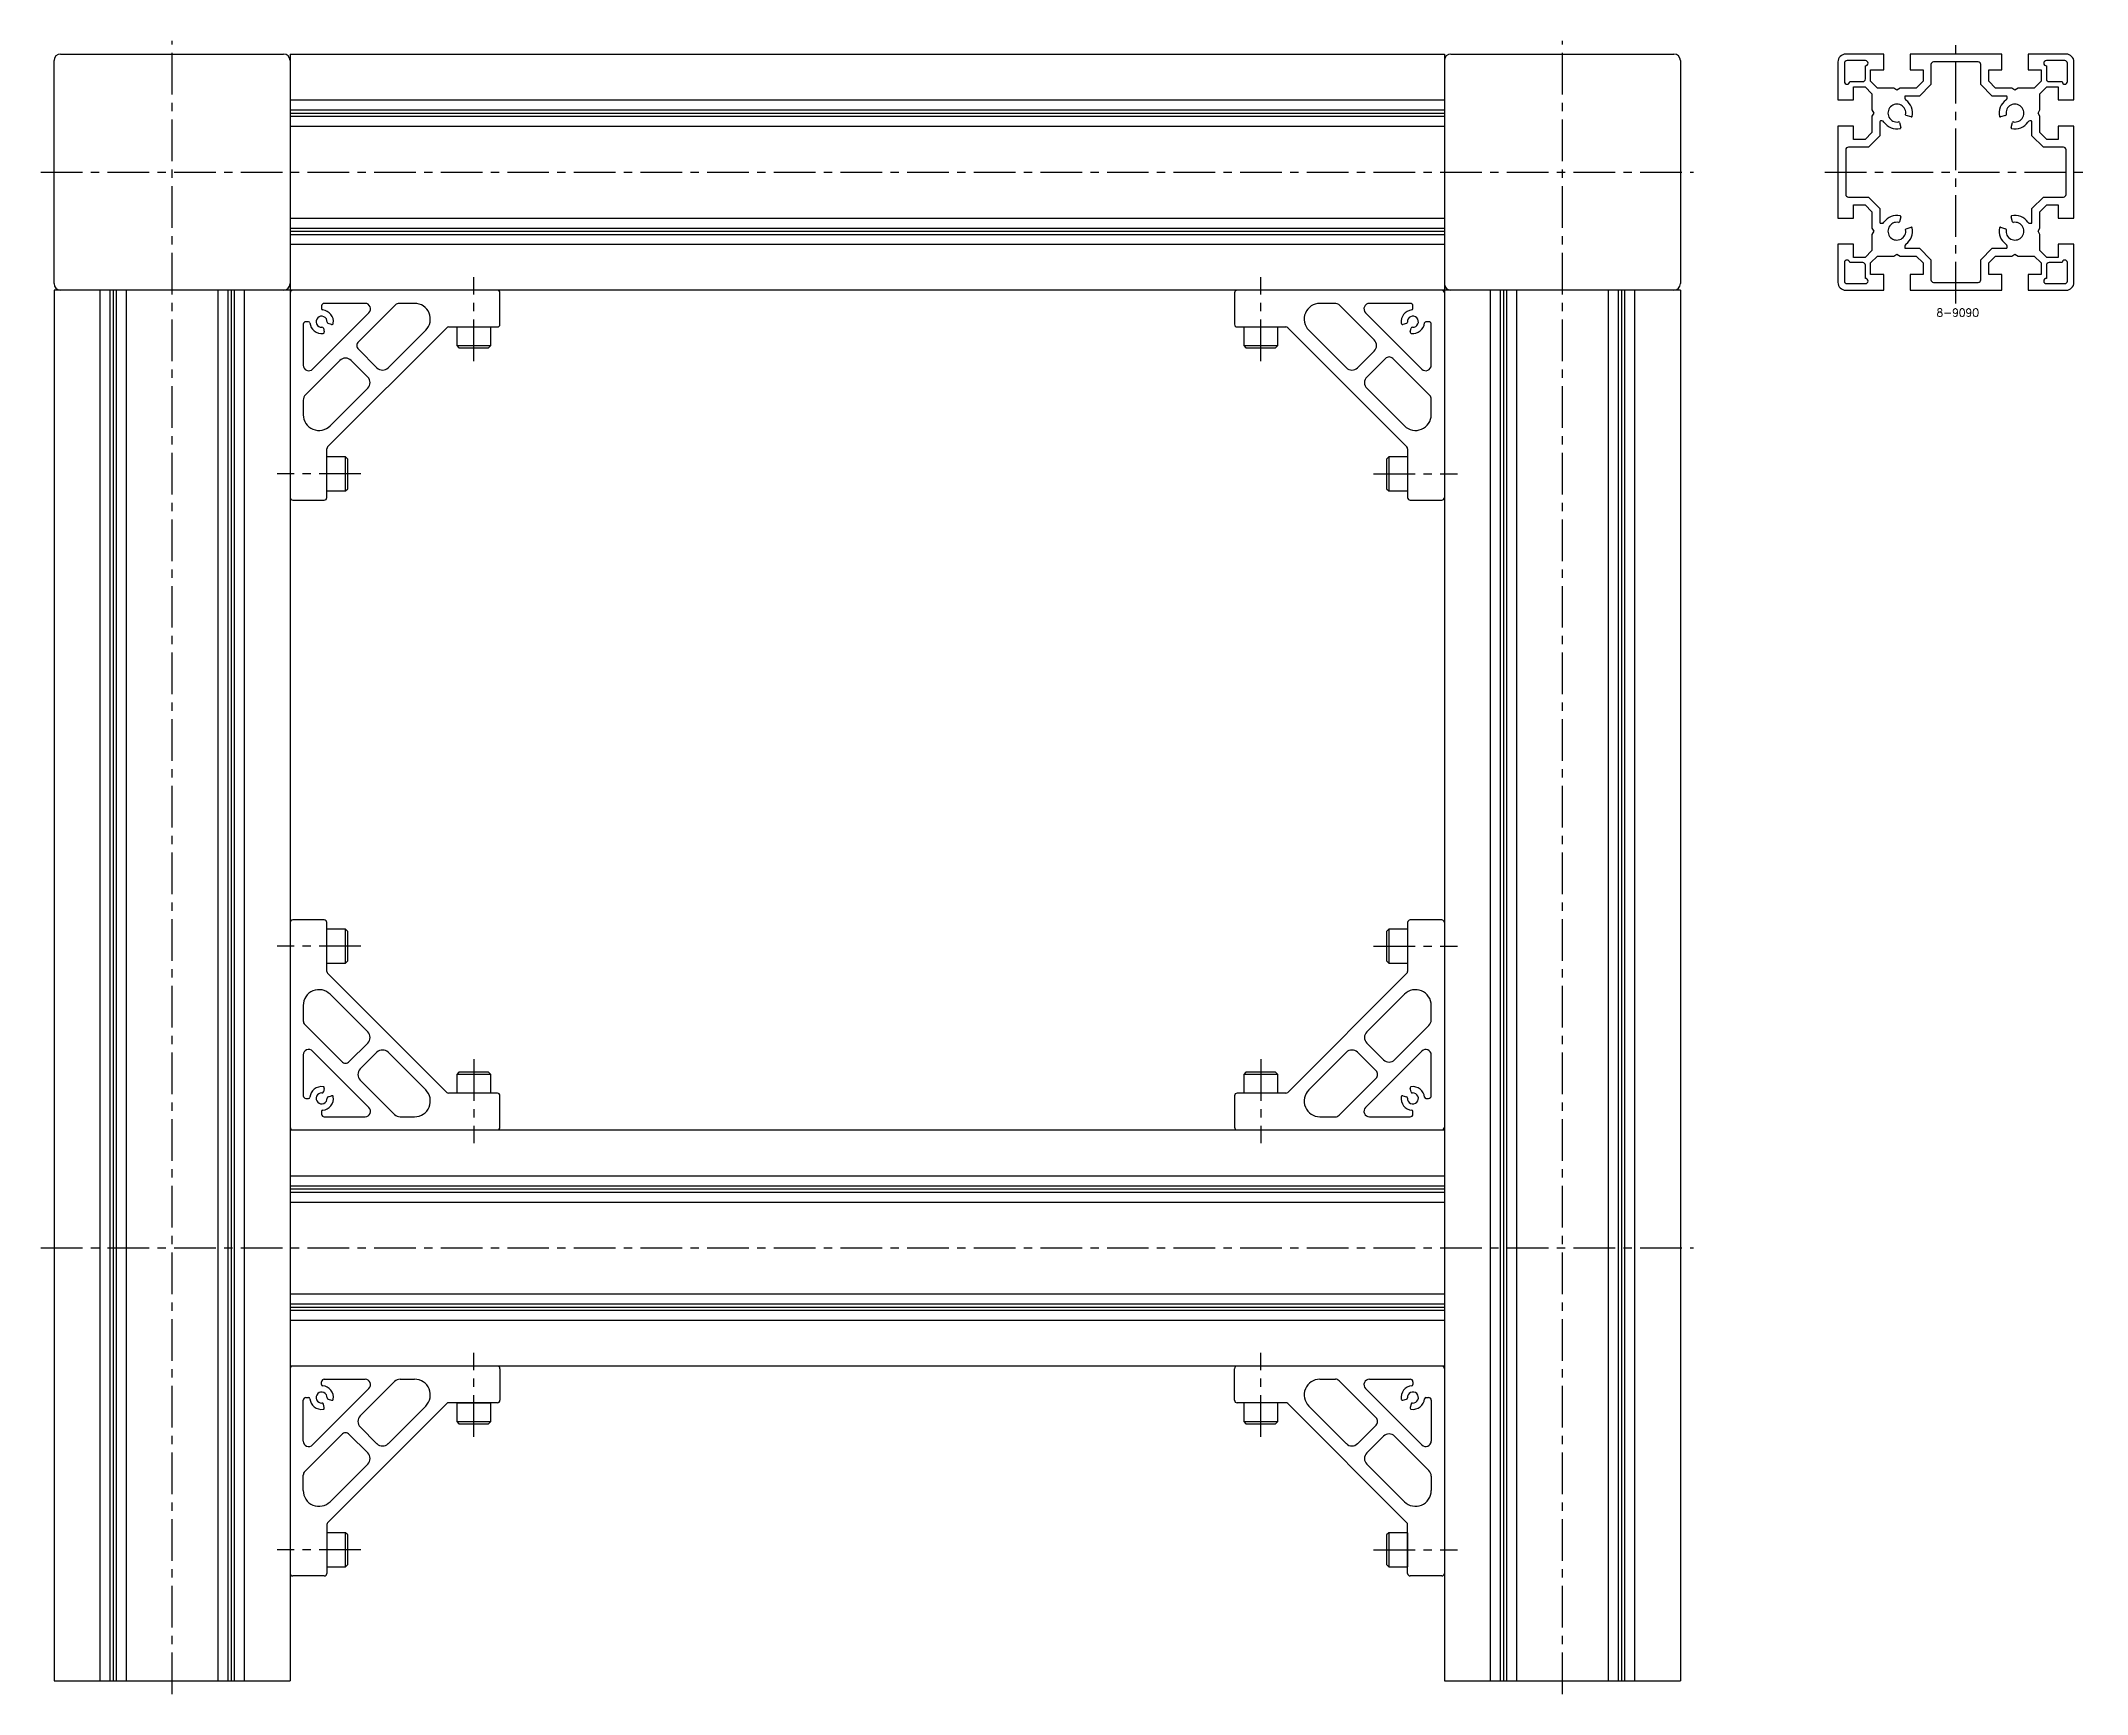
# Model space of a CAD drawing. Extents: x -5 to 1461, y -8 to 1315.
# Drawn here: x 681 to 1461, y 5 to 635 of the extents above; entities that cross this region are included whole.
import ezdxf

# ---------------------------------------------------------------- set-up
doc = ezdxf.new("R2010")
doc.units = 0
doc.header["$LTSCALE"] = 0.5
doc.linetypes.add('CENTER', pattern=[50.8, 31.75, -6.35, 6.35, -6.35])
for name, color, linetype in [('MSM_CENTER', 1, 'CENTER'), ('MSM_CONTINUOUS', 7, 'CONTINUOUS'), ('MSM_PART_NUMBER', 7, 'CONTINUOUS')]:
    doc.layers.add(name, color=color, linetype=linetype)
doc.styles.get("Standard").update_dxf_attribs({"font": 'txt.shx', "height": 3, "bigfont": 'bigfont.shx'})

# ---------------------------------------------------------------- blocks, each defined once
blk = doc.blocks.new('*U10')
at = {"layer": 'MSM_PART_NUMBER'}
blk.add_text('8-9090', height=3, dxfattribs=at).set_placement((1403.62, 529.97))

msp = doc.modelspace()

# ---------------------------------------------------------------- linework, layer by layer
at = {"layer": 'MSM_CENTER'}
for p, q in [((731, 5), (731, 635)), ((1261, 5), (1261, 635)), ((1411, 535), (1411, 635)), ((681, 585), (1311, 585)), ((1361, 585), (1461, 585)), ((846, 513), (846, 545)), ((1146, 513), (1146, 545)), ((803, 470), (771, 470)), ((1189, 470), (1221, 470)), ((803, 290), (771, 290)), ((1189, 290), (1221, 290)), ((846, 247), (846, 215)), ((1146, 247), (1146, 215)), ((681, 175), (1311, 175)), ((846, 103), (846, 135)), ((1146, 103), (1146, 135)), ((803, 60), (771, 60)), ((1189, 60), (1221, 60))]:
    msp.add_line(p, q, dxfattribs=at)
at = {"layer": 'MSM_CONTINUOUS'}
for p, q in [((686, 542.5), (686, 627.5)), ((688.5, 630), (773.5, 630)), ((776, 630), (776, 10)), ((776, 630), (1216, 630)), ((1216, 630), (1216, 10)), ((1218.5, 630), (1303.5, 630)), ((1306, 627.5), (1306, 542.5)), ((1366, 627), (1366, 612.5)), ((1368.5, 626.5), (1368.5, 619.5)), ((1383.5, 630), (1369, 630)), ((1376.5, 627.5), (1369.5, 627.5)), ((1376.5, 620.5), (1376.5, 625.5)), ((1378.5, 619.62), (1378.5, 624)), ((1378.5, 624), (1383.5, 624)), ((1383.5, 624), (1383.5, 630)), ((1428.5, 630), (1393.5, 630)), ((1393.5, 630), (1393.5, 624)), ((1393.5, 624), (1398.5, 624)), ((1398.5, 624), (1398.5, 619.62)), ((1401.5, 626), (1401.5, 618.38)), ((1419.5, 627), (1402.5, 627)), ((1420.5, 618.38), (1420.5, 626)), ((1423.5, 619.62), (1423.5, 624)), ((1423.5, 624), (1428.5, 624)), ((1428.5, 624), (1428.5, 630)), ((1453, 630), (1438.5, 630)), ((1438.5, 630), (1438.5, 624)), ((1438.5, 624), (1443.5, 624)), ((1443.5, 624), (1443.5, 619.62)), ((1452.5, 627.5), (1445.5, 627.5)), ((1445.5, 625.5), (1445.5, 620.5)), ((1453.5, 619.5), (1453.5, 626.5)), ((1456, 612.5), (1456, 627)), ((1370.5, 619.5), (1375.5, 619.5)), ((1372, 612.5), (1372, 617.5)), ((1372, 617.5), (1376.38, 617.5)), ((1376.38, 617.5), (1379, 614.88)), ((1381.12, 617), (1378.5, 619.62)), ((1387.29, 617), (1381.12, 617)), ((1388.5, 616.3), (1387.29, 617)), ((1389.71, 617), (1388.5, 616.3)), ((1395.88, 617), (1389.71, 617)), ((1398.5, 619.62), (1395.88, 617)), ((1401.5, 618.38), (1397.12, 614)), ((1424.88, 614), (1420.5, 618.38)), ((1426.12, 617), (1423.5, 619.62)), ((1432.29, 617), (1426.12, 617)), ((1433.5, 616.3), (1432.29, 617)), ((1434.71, 617), (1433.5, 616.3)), ((1440.88, 617), (1434.71, 617)), ((1443.5, 619.62), (1440.88, 617)), ((1443, 614.88), (1445.62, 617.5)), ((1445.62, 617.5), (1450, 617.5)), ((1446.5, 619.5), (1451.5, 619.5)), ((1450, 617.5), (1450, 612.5)), ((776, 612.5), (1216, 612.5)), ((776, 608.71), (1216, 608.71)), ((1366, 612.5), (1372, 612.5)), ((1379, 614.88), (1379, 608.71)), ((1379, 608.71), (1379.7, 607.5)), ((1391.5, 613.7), (1391.5, 613.24)), ((1397.12, 614), (1391.8, 614)), ((1430.2, 614), (1424.88, 614)), ((1430.5, 613.24), (1430.5, 613.7)), ((1442.3, 607.5), (1443, 608.71)), ((1443, 608.71), (1443, 614.88)), ((1450, 612.5), (1456, 612.5)), ((776, 607.5), (1216, 607.5)), ((776, 606.29), (1216, 606.29)), ((776, 602.5), (1216, 602.5)), ((1372, 602.5), (1366, 602.5)), ((1366, 602.5), (1366, 567.5)), ((1372, 597.5), (1372, 602.5)), ((1379.7, 607.5), (1379, 606.29)), ((1379, 606.29), (1379, 600.12)), ((1382, 604.2), (1382, 598.88)), ((1382.76, 604.5), (1382.3, 604.5)), ((1389.45, 603.94), (1389.97, 602)), ((1394, 606.03), (1392.06, 606.55)), ((1429.94, 606.55), (1428, 606.03)), ((1432.03, 602), (1432.55, 603.94)), ((1439.7, 604.5), (1439.24, 604.5)), ((1440, 598.88), (1440, 604.2)), ((1443, 606.29), (1442.3, 607.5)), ((1443, 600.12), (1443, 606.29)), ((1456, 602.5), (1450, 602.5)), ((1450, 602.5), (1450, 597.5)), ((1456, 567.5), (1456, 602.5)), ((1369, 593.5), (1369, 576.5)), ((1377.62, 594.5), (1370, 594.5)), ((1376.38, 597.5), (1372, 597.5)), ((1379, 600.12), (1376.38, 597.5)), ((1382, 598.88), (1377.62, 594.5)), ((1444.38, 594.5), (1440, 598.88)), ((1445.62, 597.5), (1443, 600.12)), ((1452, 594.5), (1444.38, 594.5)), ((1450, 597.5), (1445.62, 597.5)), ((1453, 576.5), (1453, 593.5)), ((1370, 575.5), (1377.62, 575.5)), ((1372, 567.5), (1372, 572.5)), ((1372, 572.5), (1376.38, 572.5)), ((1376.38, 572.5), (1379, 569.88)), ((1377.62, 575.5), (1382, 571.12)), ((1379, 569.88), (1379, 563.71)), ((1382, 571.12), (1382, 565.8)), ((1440, 571.12), (1444.38, 575.5)), ((1440, 565.8), (1440, 571.12)), ((1443, 569.88), (1445.62, 572.5)), ((1443, 563.71), (1443, 569.88)), ((1444.38, 575.5), (1452, 575.5)), ((1445.62, 572.5), (1450, 572.5)), ((1450, 572.5), (1450, 567.5)), ((776, 567.5), (1216, 567.5)), ((776, 563.71), (1216, 563.71)), ((776, 562.5), (1216, 562.5)), ((1366, 567.5), (1372, 567.5)), ((1379, 563.71), (1379.7, 562.5)), ((1379.7, 562.5), (1379, 561.29)), ((1382.3, 565.5), (1382.76, 565.5)), ((1389.97, 568), (1389.45, 566.06)), ((1392.06, 563.45), (1394, 563.97)), ((1428, 563.97), (1429.94, 563.45)), ((1432.55, 566.06), (1432.03, 568)), ((1439.24, 565.5), (1439.7, 565.5)), ((1442.3, 562.5), (1443, 563.71)), ((1443, 561.29), (1442.3, 562.5)), ((1450, 567.5), (1456, 567.5)), ((776, 561.29), (1216, 561.29)), ((776, 557.5), (1216, 557.5)), ((1372, 557.5), (1366, 557.5)), ((1366, 557.5), (1366, 543)), ((1372, 552.5), (1372, 557.5)), ((1379, 555.12), (1376.38, 552.5)), ((1379, 561.29), (1379, 555.12)), ((1391.5, 556.76), (1391.5, 556.3)), ((1391.8, 556), (1397.12, 556)), ((1397.12, 556), (1401.5, 551.62)), ((1420.5, 551.62), (1424.88, 556)), ((1424.88, 556), (1430.2, 556)), ((1430.5, 556.3), (1430.5, 556.76)), ((1443, 555.12), (1443, 561.29)), ((1445.62, 552.5), (1443, 555.12)), ((1456, 557.5), (1450, 557.5)), ((1450, 557.5), (1450, 552.5)), ((1456, 543), (1456, 557.5)), ((1368.5, 550.5), (1368.5, 543.5)), ((1375.5, 550.5), (1370.5, 550.5)), ((1376.38, 552.5), (1372, 552.5)), ((1376.5, 544.5), (1376.5, 549.5)), ((1378.5, 550.38), (1381.12, 553)), ((1378.5, 546), (1378.5, 550.38)), ((1383.5, 546), (1378.5, 546)), ((1381.12, 553), (1387.29, 553)), ((1383.5, 540), (1383.5, 546)), ((1387.29, 553), (1388.5, 553.7)), ((1388.5, 553.7), (1389.71, 553)), ((1389.71, 553), (1395.88, 553)), ((1398.5, 546), (1393.5, 546)), ((1393.5, 546), (1393.5, 540)), ((1395.88, 553), (1398.5, 550.38)), ((1398.5, 550.38), (1398.5, 546)), ((1401.5, 551.62), (1401.5, 544)), ((1420.5, 544), (1420.5, 551.62)), ((1423.5, 550.38), (1426.12, 553)), ((1423.5, 546), (1423.5, 550.38)), ((1428.5, 546), (1423.5, 546)), ((1426.12, 553), (1432.29, 553)), ((1428.5, 540), (1428.5, 546)), ((1432.29, 553), (1433.5, 553.7)), ((1433.5, 553.7), (1434.71, 553)), ((1434.71, 553), (1440.88, 553)), ((1438.5, 546), (1438.5, 540)), ((1443.5, 546), (1438.5, 546)), ((1440.88, 553), (1443.5, 550.38)), ((1443.5, 550.38), (1443.5, 546)), ((1445.5, 549.5), (1445.5, 544.5)), ((1450, 552.5), (1445.62, 552.5)), ((1451.5, 550.5), (1446.5, 550.5)), ((1453.5, 543.5), (1453.5, 550.5)), ((1306, 540), (686, 540)), ((686, 540), (686, 10)), ((703.5, 540), (703.5, 10)), ((707.29, 540), (707.29, 10)), ((708.5, 540), (708.5, 10)), ((709.71, 540), (709.71, 10)), ((713.5, 540), (713.5, 10)), ((748.5, 540), (748.5, 10)), ((752.29, 540), (752.29, 10)), ((753.5, 540), (753.5, 10)), ((754.71, 540), (754.71, 10)), ((758.5, 540), (758.5, 10)), ((856, 527), (856, 539)), ((1136, 539), (1136, 527)), ((1233.5, 540), (1233.5, 10)), ((1237.29, 540), (1237.29, 10)), ((1238.5, 540), (1238.5, 10)), ((1239.71, 540), (1239.71, 10)), ((1243.5, 540), (1243.5, 10)), ((1278.5, 540), (1278.5, 10)), ((1282.29, 540), (1282.29, 10)), ((1283.5, 540), (1283.5, 10)), ((1284.71, 540), (1284.71, 10)), ((1288.5, 540), (1288.5, 10)), ((1306, 540), (1306, 10)), ((1369, 540), (1383.5, 540)), ((1369.5, 542.5), (1376.5, 542.5)), ((1393.5, 540), (1428.5, 540)), ((1402.5, 543), (1419.5, 543)), ((1438.5, 540), (1453, 540)), ((1445.5, 542.5), (1452.5, 542.5)), ((784.58, 509.94), (806.06, 531.42)), ((788, 534), (788, 532.97)), ((804.57, 535), (789, 535)), ((816.13, 534.41), (802.04, 520.32)), ((823.44, 535), (817.54, 535)), ((1174.04, 535), (1168.56, 535)), ((1189.25, 521.03), (1176.16, 534.12)), ((1185.94, 531.42), (1207.42, 509.94)), ((1203, 535), (1187.43, 535)), ((1204, 532.97), (1204, 534)), ((781, 527), (781, 511.43)), ((783.03, 528), (782, 528)), ((788.66, 525.54), (789.03, 524.17)), ((790.29, 480.29), (835.71, 525.71)), ((791.83, 526.97), (790.46, 527.34)), ((813.35, 510.42), (827.69, 524.76)), ((836.41, 526), (855, 526)), ((839.5, 526), (839.5, 518.87)), ((852.5, 518.87), (852.5, 526)), ((1137, 526), (1155.59, 526)), ((1139.5, 526), (1152.5, 526)), ((1139.5, 526), (1139.5, 518.87)), ((1152.5, 518.87), (1152.5, 526)), ((1156.29, 525.71), (1201.71, 480.29)), ((1164.31, 524.76), (1178.65, 510.42)), ((1201.54, 527.34), (1200.17, 526.97)), ((1202.97, 524.17), (1203.34, 525.54)), ((1210, 528), (1208.97, 528)), ((1211, 511.43), (1211, 527)), ((802.04, 517.5), (809.11, 510.42)), ((839.5, 518.87), (840.37, 518)), ((839.5, 518.87), (852.5, 518.87)), ((840.37, 518), (851.63, 518)), ((851.63, 518), (852.5, 518.87)), ((1139.5, 518.87), (1140.37, 518)), ((1139.5, 518.87), (1152.5, 518.87)), ((1140.37, 518), (1151.63, 518)), ((1151.63, 518), (1152.5, 518.87)), ((1182.89, 510.42), (1189.25, 516.79)), ((794.97, 513.25), (781.88, 500.16)), ((805.58, 506.89), (799.21, 513.25)), ((1193.5, 513.96), (1186.42, 506.89)), ((1210.41, 499.87), (1196.32, 513.96)), ((791.24, 488.31), (805.58, 502.65)), ((1186.42, 502.65), (1200.76, 488.31)), ((781, 498.04), (781, 492.56)), ((1211, 492.56), (1211, 498.46)), ((790, 461), (790, 479.59)), ((790, 463.5), (790, 476.5)), ((797.13, 476.5), (790, 476.5)), ((798, 475.63), (797.13, 476.5)), ((797.13, 463.5), (797.13, 476.5)), ((1194.87, 476.5), (1194, 475.63)), ((1194.87, 476.5), (1194.87, 463.5)), ((1202, 476.5), (1194.87, 476.5)), ((1202, 479.59), (1202, 461)), ((798, 464.37), (798, 475.63)), ((1194, 475.63), (1194, 464.37)), ((790, 463.5), (797.13, 463.5)), ((797.13, 463.5), (798, 464.37)), ((1194, 464.37), (1194.87, 463.5)), ((1194.87, 463.5), (1202, 463.5)), ((777, 460), (789, 460)), ((1203, 460), (1215, 460)), ((789, 300), (777, 300)), ((790, 280.41), (790, 299)), ((797.13, 296.5), (790, 296.5)), ((798, 295.63), (797.13, 296.5)), ((797.13, 283.5), (797.13, 296.5)), ((1194.87, 296.5), (1194, 295.63)), ((1194.87, 296.5), (1194.87, 283.5)), ((1202, 296.5), (1194.87, 296.5)), ((1202, 299), (1202, 280.41)), ((1202, 296.5), (1202, 283.5)), ((1215, 300), (1203, 300)), ((798, 284.37), (798, 295.63)), ((1194, 295.63), (1194, 284.37)), ((790, 283.5), (797.13, 283.5)), ((797.13, 283.5), (798, 284.37)), ((1194, 284.37), (1194.87, 283.5)), ((1194.87, 283.5), (1202, 283.5)), ((835.71, 234.29), (790.29, 279.71)), ((1201.71, 279.71), (1156.29, 234.29)), ((781, 267.44), (781, 261.54)), ((805.58, 257.35), (791.24, 271.69)), ((1200.76, 271.69), (1186.42, 257.35)), ((1211, 261.96), (1211, 267.44)), ((781.59, 260.13), (795.68, 246.04)), ((1197.03, 246.75), (1210.12, 259.84)), ((806.06, 228.58), (784.58, 250.06)), ((798.5, 246.04), (805.58, 253.11)), ((1207.42, 250.06), (1185.94, 228.58)), ((1186.42, 253.11), (1192.79, 246.75)), ((781, 248.57), (781, 233)), ((809.11, 249.58), (802.75, 243.21)), ((827.69, 235.24), (813.35, 249.58)), ((840.37, 242), (839.5, 241.13)), ((851.63, 242), (840.37, 242)), ((852.5, 241.13), (851.63, 242)), ((1140.37, 242), (1139.5, 241.13)), ((1151.63, 242), (1140.37, 242)), ((1152.5, 241.13), (1151.63, 242)), ((1178.65, 249.58), (1164.31, 235.24)), ((1189.96, 242.5), (1182.89, 249.58)), ((1211, 233), (1211, 248.57)), ((789.03, 235.83), (788.66, 234.46)), ((802.75, 238.97), (815.84, 225.88)), ((852.5, 241.13), (839.5, 241.13)), ((839.5, 241.13), (839.5, 234)), ((852.5, 234), (839.5, 234)), ((852.5, 234), (852.5, 241.13)), ((1155.59, 234), (1137, 234)), ((1152.5, 241.13), (1139.5, 241.13)), ((1139.5, 241.13), (1139.5, 234)), ((1152.5, 234), (1152.5, 241.13)), ((1175.87, 225.59), (1189.96, 239.68)), ((1203.34, 234.46), (1202.97, 235.83)), ((782, 232), (783.03, 232)), ((788, 227.03), (788, 226)), ((790.46, 232.66), (791.83, 233.03)), ((855, 234), (836.41, 234)), ((856, 221), (856, 233)), ((1136, 233), (1136, 221)), ((1200.17, 233.03), (1201.54, 232.66)), ((1204, 226), (1204, 227.03)), ((1208.97, 232), (1210, 232)), ((776, 220), (1216, 220)), ((789, 225), (804.57, 225)), ((817.96, 225), (823.44, 225)), ((1168.56, 225), (1174.46, 225)), ((1187.43, 225), (1203, 225)), ((776, 202.5), (1216, 202.5)), ((776, 198.71), (1216, 198.71)), ((776, 197.5), (1216, 197.5)), ((776, 196.29), (1216, 196.29)), ((776, 192.5), (1216, 192.5)), ((776, 157.5), (1216, 157.5)), ((776, 153.71), (1216, 153.71)), ((776, 152.5), (1216, 152.5)), ((776, 151.29), (1216, 151.29)), ((776, 147.5), (1216, 147.5)), ((1216, 130), (776, 130)), ((789, 125), (804.57, 125)), ((817.96, 125), (823.44, 125)), ((856, 129), (856, 117)), ((1136, 117), (1136, 129)), ((1168.56, 125), (1174.46, 125)), ((1187.43, 125), (1203, 125)), ((781, 101.43), (781, 117)), ((782, 118), (783.03, 118)), ((806.06, 121.42), (784.58, 99.94)), ((788, 122.97), (788, 124)), ((790.46, 117.34), (791.83, 116.97)), ((802.75, 111.03), (815.84, 124.12)), ((1175.87, 124.41), (1189.96, 110.32)), ((1207.42, 99.94), (1185.94, 121.42)), ((1200.17, 116.97), (1201.54, 117.34)), ((1204, 124), (1204, 122.97)), ((1208.97, 118), (1210, 118)), ((789.03, 114.17), (788.66, 115.54)), ((835.71, 115.71), (790.29, 70.29)), ((827.69, 114.76), (813.35, 100.42)), ((855, 116), (836.41, 116)), ((839.5, 116), (839.5, 108.87)), ((839.5, 116), (852.5, 116)), ((852.5, 108.87), (852.5, 116)), ((1155.59, 116), (1137, 116)), ((1139.5, 116), (1139.5, 108.87)), ((1152.5, 108.87), (1152.5, 116)), ((1201.71, 70.29), (1156.29, 115.71)), ((1178.65, 100.42), (1164.31, 114.76)), ((1203.34, 115.54), (1202.97, 114.17)), ((1211, 117), (1211, 101.43)), ((781.59, 89.87), (795.68, 103.96)), ((798.5, 103.96), (805.58, 96.89)), ((809.11, 100.42), (802.75, 106.79)), ((839.5, 108.87), (840.37, 108)), ((839.5, 108.87), (852.5, 108.87)), ((840.37, 108), (851.63, 108)), ((851.63, 108), (852.5, 108.87)), ((1139.5, 108.87), (1140.37, 108)), ((1139.5, 108.87), (1152.5, 108.87)), ((1140.37, 108), (1151.63, 108)), ((1151.63, 108), (1152.5, 108.87)), ((1189.96, 107.5), (1182.89, 100.42)), ((1186.42, 96.89), (1192.79, 103.25)), ((1197.03, 103.25), (1210.12, 90.16)), ((781, 82.56), (781, 88.46)), ((805.58, 92.65), (791.24, 78.31)), ((1200.76, 78.31), (1186.42, 92.65)), ((1211, 88.04), (1211, 82.56)), ((790, 69.59), (790, 51)), ((797.13, 66.5), (790, 66.5)), ((798, 65.63), (797.13, 66.5)), ((797.13, 53.5), (797.13, 66.5)), ((798, 54.37), (798, 65.63)), ((1194.87, 66.5), (1194, 65.63)), ((1194, 65.63), (1194, 54.37)), ((1202, 66.5), (1194.87, 66.5)), ((1194.87, 66.5), (1194.87, 53.5)), ((1202, 51), (1202, 69.59)), ((1202, 66.5), (1202, 53.5)), ((789, 50), (777, 50)), ((790, 53.5), (797.13, 53.5)), ((797.13, 53.5), (798, 54.37)), ((1194, 54.37), (1194.87, 53.5)), ((1194.87, 53.5), (1202, 53.5)), ((1215, 50), (1203, 50)), ((686, 10), (776, 10)), ((1216, 10), (1306, 10))]:
    msp.add_line(p, q, dxfattribs=at)
for centre, radius, start, end in [((688.5, 627.5), 2.5, 90, 180), ((773.5, 627.5), 2.5, 0, 90), ((1218.5, 627.5), 2.5, 90, 180), ((1303.5, 627.5), 2.5, 0, 90), ((1369, 627), 3, 90, 180), ((1369.5, 626.5), 1, 90, 180), ((1376.5, 626.5), 1, 270, 90), ((1402.5, 626), 1, 90, 180), ((1419.5, 626), 1, 0, 90), ((1445.5, 626.5), 1, 90, 270), ((1452.5, 626.5), 1, 0, 90), ((1453, 627), 3, 0, 90), ((1369.5, 619.5), 1, 180, 0), ((1375.5, 620.5), 1, 270, 0), ((1446.5, 620.5), 1, 180, 270), ((1452.5, 619.5), 1, 180, 0), ((1388.5, 607.5), 3.4, 349.65071, 280.34929), ((1391.8, 613.7), 0.3, 90, 180), ((1392.5, 613.24), 1, 180, 235.1501), ((1388.5, 607.5), 6, 348.01696, 55.1501), ((1433.5, 607.5), 6, 124.8499, 191.98304), ((1429.5, 613.24), 1, 304.8499, 0), ((1433.5, 607.5), 3.4, 259.65071, 190.34929), ((1430.2, 613.7), 0.3, 0, 90), ((1382.3, 604.2), 0.3, 90, 180), ((1382.76, 603.5), 1, 34.8499, 90), ((1388.5, 607.5), 6, 214.8499, 281.98304), ((1389.16, 603.86), 0.3, 15, 100.34929), ((1389.68, 601.92), 0.3, 281.98303, 15), ((1392.14, 606.84), 0.3, 169.65071, 255), ((1394.08, 606.32), 0.3, 255, 348.01696), ((1427.92, 606.32), 0.3, 191.98303, 285), ((1429.86, 606.84), 0.3, 285, 10.34929), ((1432.32, 601.92), 0.3, 165, 258.01696), ((1433.5, 607.5), 6, 258.01696, 325.1501), ((1432.84, 603.86), 0.3, 79.65071, 165), ((1439.24, 603.5), 1, 90, 145.1501), ((1439.7, 604.2), 0.3, 0, 90), ((1370, 593.5), 1, 90, 180), ((1452, 593.5), 1, 0, 90), ((1370, 576.5), 1, 180, 270), ((1452, 576.5), 1, 270, 0), ((1382.3, 565.8), 0.3, 180, 270), ((1382.76, 566.5), 1, 270, 325.1501), ((1388.5, 562.5), 6, 78.01696, 145.1501), ((1388.5, 562.5), 3.4, 79.65071, 10.34929), ((1389.16, 566.14), 0.3, 259.65071, 345), ((1389.68, 568.08), 0.3, 345, 78.01696), ((1392.14, 563.16), 0.3, 105, 190.34929), ((1388.5, 562.5), 6, 304.8499, 11.98304), ((1394.08, 563.68), 0.3, 11.98303, 105), ((1433.5, 562.5), 6, 168.01696, 235.1501), ((1427.92, 563.68), 0.3, 75, 168.01696), ((1429.86, 563.16), 0.3, 349.65071, 75), ((1433.5, 562.5), 3.4, 169.65071, 100.34929), ((1432.32, 568.08), 0.3, 101.98303, 195), ((1433.5, 562.5), 6, 34.8499, 101.98304), ((1432.84, 566.14), 0.3, 195, 280.34929), ((1439.24, 566.5), 1, 214.8499, 270), ((1439.7, 565.8), 0.3, 270, 0), ((1392.5, 556.76), 1, 124.8499, 180), ((1391.8, 556.3), 0.3, 180, 270), ((1429.5, 556.76), 1, 0, 55.1501), ((1430.2, 556.3), 0.3, 270, 0), ((1369.5, 550.5), 1, 0, 180), ((1375.5, 549.5), 1, 0, 90), ((1446.5, 549.5), 1, 90, 180), ((1452.5, 550.5), 1, 0, 180), ((688.5, 542.5), 2.5, 180, 270), ((773.5, 542.5), 2.5, 270, 0), ((777, 539), 1, 90, 180), ((855, 539), 1, 0, 90), ((1137, 539), 1, 90, 180), ((1215, 539), 1, 0, 90), ((1218.5, 542.5), 2.5, 180, 270), ((1303.5, 542.5), 2.5, 270, 0), ((1369, 543), 3, 180, 270), ((1369.5, 543.5), 1, 180, 270), ((1376.5, 543.5), 1, 270, 90), ((1402.5, 544), 1, 180, 270), ((1419.5, 544), 1, 270, 0), ((1445.5, 543.5), 1, 90, 270), ((1452.5, 543.5), 1, 270, 0), ((1453, 543), 3, 270, 0), ((789, 534), 1, 90, 180), ((788.5, 532.97), 0.5, 179.9984, 264.26347), ((788, 528), 4.5, 352.18075, 84.26027), ((804.57, 532.9), 2.1, 314.99999, 90), ((817.54, 533), 2, 90.00109, 135.00077), ((823.44, 529), 6, 315.00002, 90.00008), ((1168.56, 529), 6, 90.00008, 225), ((1174.04, 532), 3, 45.00016, 90.00022), ((1187.43, 532.9), 2.1, 90, 224.99999), ((1204, 528), 4.5, 95.73914, 187.81993), ((1203, 534), 1, 0, 90), ((1203.5, 532.97), 0.5, 275.73957, 359.99873), ((782, 527), 1, 90, 180), ((783.03, 527.5), 0.5, 5.73957, 89.99873), ((788, 528), 4.5, 185.73914, 277.81993), ((788, 528), 2.1, 356.08786, 273.91336), ((788.18, 525.41), 0.5, 14.99992, 93.91337), ((788.54, 524.04), 0.5, 277.82248, 14.99975), ((790.59, 527.82), 0.5, 176.08786, 255.00009), ((791.96, 527.46), 0.5, 255.00138, 352.17889), ((836.41, 525), 1, 89.99859, 134.99894), ((855, 527), 1, 270, 0), ((1137, 527), 1, 180, 270), ((1155.59, 525), 1, 45.00048, 90.00077), ((1200.04, 527.46), 0.5, 187.82248, 284.99975), ((1201.41, 527.82), 0.5, 284.99992, 3.91337), ((1204, 528), 2.1, 266.08786, 183.91336), ((1203.46, 524.04), 0.5, 165.00138, 262.17889), ((1203.82, 525.41), 0.5, 86.08786, 165.00009), ((1204, 528), 4.5, 262.18075, 354.26027), ((1208.97, 527.5), 0.5, 89.9984, 174.26347), ((1210, 527), 1, 0, 90), ((803.45, 518.91), 2, 134.99917, 225.00115), ((1187.13, 518.91), 3, 315.0001, 45.00012), ((783.1, 511.43), 2.1, 180, 314.99999), ((797.09, 511.13), 3, 45.0001, 135.00012), ((811.23, 512.55), 3, 225.00009, 315.00018), ((1180.77, 512.55), 3, 225.0005, 314.9993), ((1194.91, 512.55), 2, 44.99917, 135.00115), ((1208.9, 511.43), 2.1, 224.99999, 0), ((784, 498.04), 3, 135.00016, 180.00022), ((803.45, 504.77), 3, 315.0005, 44.9993), ((1188.55, 504.77), 3, 135.00009, 225.00018), ((1209, 498.46), 2, 0.00109, 45.00077), ((787, 492.56), 6, 180.00008, 315), ((1205, 492.56), 6, 225.00002, 0.00008), ((791, 479.59), 1, 135.00048, 180.00077), ((1201, 479.59), 1, 359.99859, 44.99894), ((777, 461), 1, 180, 270), ((789, 461), 1, 270, 0), ((1203, 461), 1, 180, 270), ((1215, 461), 1, 270, 0), ((777, 299), 1, 90, 180), ((789, 299), 1, 0, 90), ((1203, 299), 1, 90, 180), ((1215, 299), 1, 0, 90), ((787, 267.44), 6, 45.00002, 180.00008), ((791, 280.41), 1, 179.99859, 224.99894), ((1205, 267.44), 6, 0.00008, 135), ((1201, 280.41), 1, 315.00048, 0.00077), ((783, 261.54), 2, 180.00109, 225.00077), ((1208, 261.96), 3, 315.00016, 0.00022), ((783.1, 248.57), 2.1, 44.99999, 180), ((803.45, 255.23), 3, 315.00009, 45.00018), ((811.23, 247.45), 3, 45.0005, 134.9993), ((1180.77, 247.45), 3, 45.00009, 135.00018), ((1188.55, 255.23), 3, 135.0005, 224.9993), ((1208.9, 248.57), 2.1, 0, 134.99999), ((797.09, 247.45), 2, 224.99917, 315.00115), ((804.87, 241.09), 3, 135.0001, 225.00012), ((1188.55, 241.09), 2, 314.99917, 45.00115), ((1194.91, 248.87), 3, 225.0001, 315.00012), ((788, 232), 4.5, 82.18075, 174.26027), ((788, 232), 2.1, 86.08786, 3.91336), ((788.18, 234.59), 0.5, 266.08786, 345.00009), ((788.54, 235.96), 0.5, 345.00138, 82.17889), ((823.44, 231), 6, 270.00008, 45), ((836.41, 235), 1, 225.00048, 270.00077), ((1155.59, 235), 1, 269.99859, 314.99894), ((1168.56, 231), 6, 135.00002, 270.00008), ((1204, 232), 2.1, 176.08786, 93.91336), ((1203.46, 235.96), 0.5, 97.82248, 194.99975), ((1203.82, 234.59), 0.5, 194.99992, 273.91337), ((1204, 232), 4.5, 5.73914, 97.81993), ((782, 233), 1, 180, 270), ((783.03, 232.5), 0.5, 269.9984, 354.26347), ((788.5, 227.03), 0.5, 95.73957, 179.99873), ((788, 232), 4.5, 275.73914, 7.81993), ((790.59, 232.18), 0.5, 104.99992, 183.91337), ((791.96, 232.54), 0.5, 7.82248, 104.99975), ((804.57, 227.1), 2.1, 270, 44.99999), ((855, 233), 1, 0, 90), ((1137, 233), 1, 90, 180), ((1187.43, 227.1), 2.1, 134.99999, 270), ((1204, 232), 4.5, 172.18075, 264.26027), ((1200.04, 232.54), 0.5, 75.00138, 172.17889), ((1201.41, 232.18), 0.5, 356.08786, 75.00009), ((1203.5, 227.03), 0.5, 359.9984, 84.26347), ((1208.97, 232.5), 0.5, 185.73957, 269.99873), ((1210, 233), 1, 270, 0), ((777, 221), 1, 180, 270), ((789, 226), 1, 180, 270), ((817.96, 228), 3, 225.00016, 270.00022), ((855, 221), 1, 270, 0), ((1137, 221), 1, 180, 270), ((1174.46, 227), 2, 270.00109, 315.00077), ((1203, 226), 1, 270, 0), ((1215, 221), 1, 270, 0), ((777, 129), 1, 90, 180), ((789, 124), 1, 90, 180), ((804.57, 122.9), 2.1, 315.00001, 90), ((817.96, 122), 3, 89.99978, 134.99984), ((823.44, 119), 6, 315, 89.99992), ((855, 129), 1, 0, 90), ((1137, 129), 1, 90, 180), ((1168.56, 119), 6, 90.00002, 224.99998), ((1174.46, 123), 2, 44.99923, 89.99891), ((1187.43, 122.9), 2.1, 90, 225.00001), ((1203, 124), 1, 0, 90), ((1215, 129), 1, 0, 90), ((782, 117), 1, 90, 180), ((783.03, 117.5), 0.5, 5.73653, 90.0016), ((788, 118), 4.5, 185.73973, 277.81925), ((788, 118), 2.1, 356.08664, 273.91214), ((788.5, 122.97), 0.5, 180.00127, 264.26043), ((788, 118), 4.5, 352.18007, 84.26086), ((790.59, 117.82), 0.5, 176.08663, 255.00008), ((791.96, 117.46), 0.5, 255.00025, 352.17752), ((855, 117), 1, 270, 0), ((1137, 117), 1, 180, 270), ((1204, 118), 4.5, 95.73973, 187.81925), ((1200.04, 117.46), 0.5, 187.82111, 284.99862), ((1201.41, 117.82), 0.5, 284.99991, 3.91214), ((1204, 118), 2.1, 266.08664, 183.91214), ((1204, 118), 4.5, 262.18007, 354.26086), ((1203.5, 122.97), 0.5, 275.73653, 0.0016), ((1208.97, 117.5), 0.5, 90.00127, 174.26043), ((1210, 117), 1, 0, 90), ((788.18, 115.41), 0.5, 14.99991, 93.91214), ((788.54, 114.04), 0.5, 277.82111, 14.99862), ((804.87, 108.91), 3, 134.99988, 224.9999), ((836.41, 115), 1, 89.99923, 134.99952), ((1155.59, 115), 1, 45.00106, 90.00141), ((1188.55, 108.91), 2, 314.99885, 45.00083), ((1203.46, 114.04), 0.5, 165.00025, 262.17752), ((1203.82, 115.41), 0.5, 86.08663, 165.00008), ((783.1, 101.43), 2.1, 180, 315.00001), ((797.09, 102.55), 2, 44.99885, 135.00083), ((1194.91, 101.13), 3, 44.99988, 134.9999), ((1208.9, 101.43), 2.1, 225.00001, 0), ((803.45, 94.77), 3, 314.99982, 44.99991), ((811.23, 102.55), 3, 225.0007, 314.9995), ((1180.77, 102.55), 3, 224.99982, 314.99991), ((1188.55, 94.77), 3, 135.0007, 224.9995), ((783, 88.46), 2, 134.99923, 179.99891), ((1208, 88.04), 3, 359.99978, 44.99984), ((787, 82.56), 6, 180.00002, 314.99998), ((1205, 82.56), 6, 225, 359.99992), ((791, 69.59), 1, 135.00106, 180.00141), ((1201, 69.59), 1, 359.99923, 44.99952), ((777, 51), 1, 180, 270), ((789, 51), 1, 270, 0), ((1203, 51), 1, 180, 270), ((1215, 51), 1, 270, 0)]:
    msp.add_arc(centre, radius, start, end, dxfattribs=at)

# ---------------------------------------------------------------- block references
msp.add_blockref('*U10', (0, 0), dxfattribs=at)

doc.saveas('drawing.dxf')
